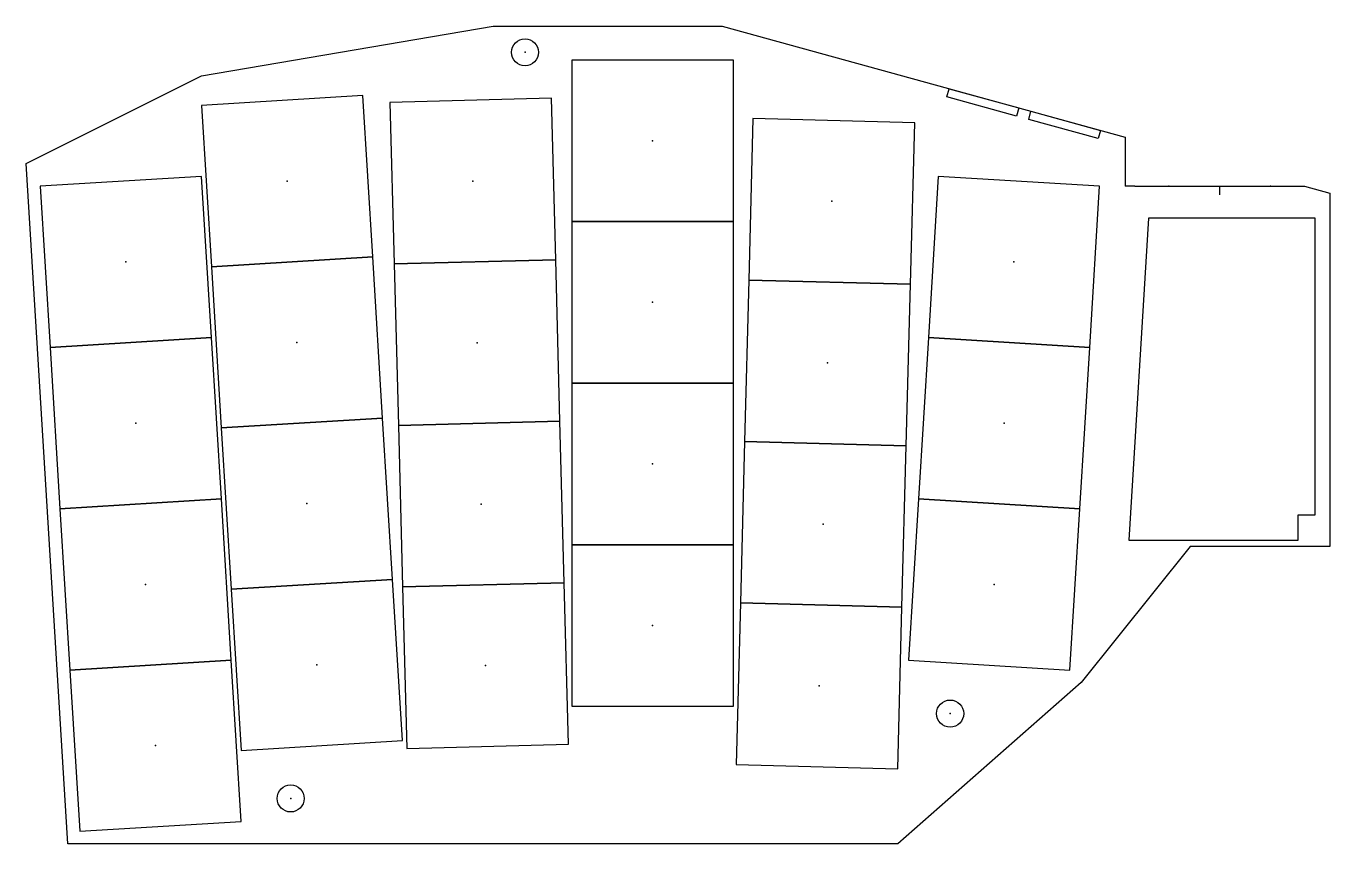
# Model space of a CAD drawing. Header units: millimetres. Extents: x 29 to 183, y 117 to 214.
import ezdxf

# ---------------------------------------------------------------- set-up
doc = ezdxf.new("R2010")
doc.units = ezdxf.units.MM
doc.layers.get('0').update_dxf_attribs({"linetype": 'CONTINUOUS'})

msp = doc.modelspace()

# ---------------------------------------------------------------- linework, layer by layer
for p, q in [((50.09, 207.66), (84.44, 213.52)), ((84.44, 213.52), (111.42, 213.52)), ((111.42, 213.52), (158.91, 200.42)), ((29.42, 197.3), (50.09, 207.66)), ((137.92, 205.17), (138.19, 206.14)), ((138.19, 206.14), (146.38, 203.87)), ((146.11, 202.91), (137.92, 205.17)), ((146.38, 203.87), (146.11, 202.91)), ((147.56, 202.51), (147.82, 203.48)), ((147.82, 203.48), (156.02, 201.21)), ((155.75, 200.25), (147.56, 202.51)), ((156.02, 201.21), (155.75, 200.25)), ((158.91, 200.42), (158.91, 194.64)), ((34.33, 117.08), (29.42, 197.3)), ((160.05, 194.64), (158.91, 194.64)), ((160.05, 194.64), (180.05, 194.64)), ((170.05, 194.64), (170.05, 193.64)), ((180.05, 194.64), (183.05, 193.81)), ((183.05, 193.81), (183.05, 152.14)), ((166.58, 152.14), (153.75, 136.1)), ((183.05, 152.14), (166.58, 152.14)), ((153.75, 136.1), (132.12, 117.08)), ((132.12, 117.08), (34.33, 117.08))]:
    msp.add_line(p, q)
for points in [[(93.71, 209.52), (93.71, 190.48), (112.76, 190.48), (112.76, 209.52)], [(70.27, 186.31), (69.11, 205.33), (50.09, 204.16), (51.26, 185.15)], [(91.83, 185.97), (91.33, 205.01), (72.29, 204.51), (72.79, 185.47)], [(114.58, 183.58), (133.62, 183.09), (134.12, 202.13), (115.07, 202.63)], [(51.27, 176.79), (50.1, 195.8), (31.09, 194.64), (32.25, 175.62)], [(135.73, 176.79), (154.75, 175.62), (155.91, 194.64), (136.9, 195.8)], [(181.3, 155.89), (181.3, 190.89), (161.68, 190.89), (159.35, 152.89), (179.3, 152.89), (179.3, 155.89)], [(93.71, 190.48), (93.71, 171.43), (112.76, 171.43), (112.76, 190.48)], [(51.26, 185.15), (52.42, 166.13), (71.43, 167.3), (70.27, 186.31)], [(92.33, 166.92), (91.83, 185.97), (72.79, 185.47), (73.29, 166.42)], [(133.12, 164.04), (133.62, 183.09), (114.58, 183.58), (114.08, 164.54)], [(52.43, 157.77), (51.27, 176.79), (32.25, 175.62), (33.42, 156.61)], [(153.58, 156.61), (154.75, 175.62), (135.73, 176.79), (134.57, 157.77)], [(93.71, 171.43), (93.71, 152.37), (112.76, 152.37), (112.76, 171.43)], [(52.42, 166.13), (53.58, 147.12), (72.6, 148.28), (71.43, 167.3)], [(92.83, 147.88), (92.33, 166.92), (73.29, 166.42), (73.79, 147.38)], [(132.62, 145), (133.12, 164.04), (114.08, 164.54), (113.58, 145.5)], [(53.59, 138.76), (52.43, 157.77), (33.42, 156.61), (34.58, 137.59)], [(152.42, 137.59), (153.58, 156.61), (134.57, 157.77), (133.41, 138.76)], [(112.76, 152.37), (93.71, 152.37), (93.71, 133.32), (112.76, 133.32)], [(53.58, 147.12), (54.75, 128.11), (73.76, 129.27), (72.6, 148.28)], [(92.83, 147.88), (73.79, 147.38), (74.28, 128.34), (93.33, 128.83)], [(132.12, 125.95), (132.62, 145), (113.58, 145.5), (113.08, 126.45)], [(54.76, 119.74), (53.59, 138.76), (34.58, 137.59), (35.74, 118.58)]]:
    msp.add_lwpolyline(points, close=True)
for centre in [(88.21, 210.43), (138.3, 132.45), (60.6, 122.45)]:
    msp.add_circle(centre, 1.6)
for p in [(88.21, 210.43), (103.23, 200), (60.18, 195.24), (82.06, 195.24), (164.05, 194.64), (176.05, 194.64), (124.35, 192.86), (41.18, 185.71), (145.82, 185.71), (103.23, 180.95), (61.34, 176.22), (82.56, 176.19), (123.85, 173.81), (42.34, 166.7), (144.66, 166.7), (103.23, 161.9), (62.51, 157.21), (83.06, 157.15), (123.35, 154.77), (43.5, 147.68), (143.5, 147.68), (103.23, 142.85), (63.67, 138.19), (83.56, 138.11), (122.85, 135.73), (138.3, 132.45), (44.67, 128.67), (60.6, 122.45)]:
    msp.add_point(p)

doc.saveas('drawing.dxf')
